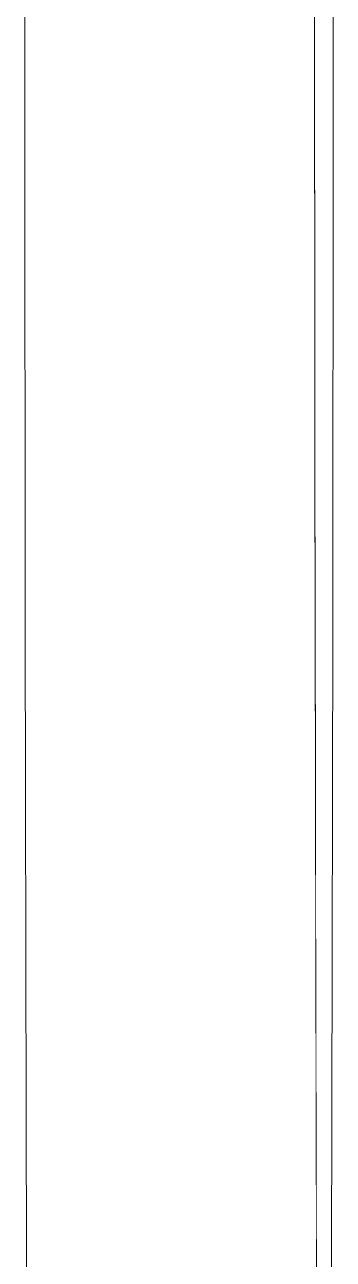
# Model space of a CAD drawing. Header units: metres. Extents: x -0.7 to 10.5, y -2 to 12.8.
# Drawn here: x 6.4365 to 6.4504, y 1.9889 to 2.0442 of the extents above; entities that cross this region are included whole.
import ezdxf

# ---------------------------------------------------------------- set-up
doc = ezdxf.new("R2010")
doc.units = ezdxf.units.M
doc.header["$MEASUREMENT"] = 0
doc.linetypes.add('Xref_Alzado 1$0$Wipeout_Contour', pattern=[1000, 0, -1000])
doc.layers.add('Xref_Alzado 1$0$Interior - Mobiliario', color=7, linetype='Continuous')
doc.layers.add('Xref_Alzado 1$0$Interior - Mobiliario _Pen_No__81', color=7, linetype='Continuous', lineweight=13, true_color=0x6a6a6a)

# ---------------------------------------------------------------- blocks, each defined once
blk = doc.blocks.new('Xref_Alzado 1$0$Section Element_140')
at = {"color": 254, "linetype": 'Xref_Alzado 1$0$Wipeout_Contour', "lineweight": 0, "ltscale": 47186.961745}
blk.add_wipeout([(-11598.033, -2151.316), (-11598.26, -2151.535), (-11598.256, -2159.715), (-11598.029, -2159.386)], dxfattribs=at).dxf.layer = 'Xref_Alzado 1$0$Interior - Mobiliario'
at = {"color": 254, "linetype": 'Xref_Alzado 1$0$Wipeout_Contour', "lineweight": 0, "ltscale": 47188.889146}
blk.add_wipeout([(-11598.26, -2151.535), (-11598.915, -2151.74), (-11598.91, -2160.021), (-11598.256, -2159.715)], dxfattribs=at).dxf.layer = 'Xref_Alzado 1$0$Interior - Mobiliario'
at = {"color": 254, "linetype": 'Xref_Alzado 1$0$Wipeout_Contour', "lineweight": 0, "ltscale": 47192.390227}
blk.add_wipeout([(-11598.915, -2151.74), (-11599.952, -2151.916), (-11599.948, -2160.283), (-11598.91, -2160.021)], dxfattribs=at).dxf.layer = 'Xref_Alzado 1$0$Interior - Mobiliario'
at = {"color": 254, "linetype": 'Xref_Alzado 1$0$Wipeout_Contour', "lineweight": 0, "ltscale": 47192.850769}
blk.add_wipeout([(-11598.029, -2159.386), (-11598.256, -2159.715), (-11598.249, -2167.788), (-11598.022, -2167.352)], dxfattribs=at).dxf.layer = 'Xref_Alzado 1$0$Interior - Mobiliario'
at = {"color": 254, "linetype": 'Xref_Alzado 1$0$Wipeout_Contour', "lineweight": 0, "ltscale": 47197.226269}
blk.add_wipeout([(-11599.952, -2151.916), (-11601.302, -2152.051), (-11601.297, -2160.485), (-11599.948, -2160.283)], dxfattribs=at).dxf.layer = 'Xref_Alzado 1$0$Interior - Mobiliario'
at = {"color": 254, "linetype": 'Xref_Alzado 1$0$Wipeout_Contour', "lineweight": 0, "ltscale": 47194.85481}
blk.add_wipeout([(-11598.256, -2159.715), (-11598.91, -2160.021), (-11598.904, -2168.194), (-11598.249, -2167.788)], dxfattribs=at).dxf.layer = 'Xref_Alzado 1$0$Interior - Mobiliario'
at = {"color": 254, "linetype": 'Xref_Alzado 1$0$Wipeout_Contour', "lineweight": 0, "ltscale": 47203.067695}
blk.add_wipeout([(-11601.302, -2152.051), (-11602.872, -2152.136), (-11602.867, -2160.612), (-11601.297, -2160.485)], dxfattribs=at).dxf.layer = 'Xref_Alzado 1$0$Interior - Mobiliario'
at = {"color": 254, "linetype": 'Xref_Alzado 1$0$Wipeout_Contour', "lineweight": 0, "ltscale": 47198.424434}
blk.add_wipeout([(-11598.91, -2160.021), (-11599.948, -2160.283), (-11599.941, -2168.543), (-11598.904, -2168.194)], dxfattribs=at).dxf.layer = 'Xref_Alzado 1$0$Interior - Mobiliario'
at = {"color": 254, "linetype": 'Xref_Alzado 1$0$Wipeout_Contour', "lineweight": 0, "ltscale": 47198.664056}
blk.add_wipeout([(-11598.022, -2167.352), (-11598.249, -2167.788), (-11598.241, -2175.721), (-11598.014, -2175.18)], dxfattribs=at).dxf.layer = 'Xref_Alzado 1$0$Interior - Mobiliario'
at = {"color": 254, "linetype": 'Xref_Alzado 1$0$Wipeout_Contour', "lineweight": 0, "ltscale": 47209.516436}
blk.add_wipeout([(-11602.872, -2152.136), (-11604.555, -2152.165), (-11604.55, -2160.655), (-11602.867, -2160.612)], dxfattribs=at).dxf.layer = 'Xref_Alzado 1$0$Interior - Mobiliario'
at = {"color": 254, "linetype": 'Xref_Alzado 1$0$Wipeout_Contour', "lineweight": 0, "ltscale": 47203.316194}
blk.add_wipeout([(-11599.948, -2160.283), (-11601.297, -2160.485), (-11601.291, -2168.81), (-11599.941, -2168.543)], dxfattribs=at).dxf.layer = 'Xref_Alzado 1$0$Interior - Mobiliario'
at = {"color": 254, "linetype": 'Xref_Alzado 1$0$Wipeout_Contour', "lineweight": 0, "ltscale": 47200.744024}
blk.add_wipeout([(-11598.249, -2167.788), (-11598.904, -2168.194), (-11598.895, -2176.225), (-11598.241, -2175.721)], dxfattribs=at).dxf.layer = 'Xref_Alzado 1$0$Interior - Mobiliario'
at = {"color": 254, "linetype": 'Xref_Alzado 1$0$Wipeout_Contour', "lineweight": 0, "ltscale": 47216.132428}
blk.add_wipeout([(-11604.555, -2152.165), (-11606.237, -2152.136), (-11606.232, -2160.612), (-11604.55, -2160.655)], dxfattribs=at).dxf.layer = 'Xref_Alzado 1$0$Interior - Mobiliario'
at = {"color": 254, "linetype": 'Xref_Alzado 1$0$Wipeout_Contour', "lineweight": 0, "ltscale": 47209.196704}
blk.add_wipeout([(-11601.297, -2160.485), (-11602.867, -2160.612), (-11602.861, -2168.978), (-11601.291, -2168.81)], dxfattribs=at).dxf.layer = 'Xref_Alzado 1$0$Interior - Mobiliario'
at = {"color": 254, "linetype": 'Xref_Alzado 1$0$Wipeout_Contour', "lineweight": 0, "ltscale": 47204.381557}
blk.add_wipeout([(-11598.904, -2168.194), (-11599.941, -2168.543), (-11599.933, -2176.658), (-11598.895, -2176.225)], dxfattribs=at).dxf.layer = 'Xref_Alzado 1$0$Interior - Mobiliario'
at = {"color": 254, "linetype": 'Xref_Alzado 1$0$Wipeout_Contour', "lineweight": 0, "ltscale": 47204.375623}
blk.add_wipeout([(-11598.014, -2175.18), (-11598.241, -2175.721), (-11598.231, -2183.48), (-11598.004, -2182.835)], dxfattribs=at).dxf.layer = 'Xref_Alzado 1$0$Interior - Mobiliario'
at = {"color": 254, "linetype": 'Xref_Alzado 1$0$Wipeout_Contour', "lineweight": 0, "ltscale": 47222.46482}
blk.add_wipeout([(-11606.237, -2152.136), (-11607.802, -2152.051), (-11607.797, -2160.485), (-11606.232, -2160.612)], dxfattribs=at).dxf.layer = 'Xref_Alzado 1$0$Interior - Mobiliario'
at = {"color": 254, "linetype": 'Xref_Alzado 1$0$Wipeout_Contour', "lineweight": 0, "ltscale": 47215.665226}
blk.add_wipeout([(-11602.867, -2160.612), (-11604.55, -2160.655), (-11604.544, -2169.036), (-11602.861, -2168.978)], dxfattribs=at).dxf.layer = 'Xref_Alzado 1$0$Interior - Mobiliario'
at = {"color": 254, "linetype": 'Xref_Alzado 1$0$Wipeout_Contour', "lineweight": 0, "ltscale": 47209.328524}
blk.add_wipeout([(-11599.941, -2168.543), (-11601.291, -2168.81), (-11601.282, -2176.99), (-11599.933, -2176.658)], dxfattribs=at).dxf.layer = 'Xref_Alzado 1$0$Interior - Mobiliario'
at = {"color": 254, "linetype": 'Xref_Alzado 1$0$Wipeout_Contour', "lineweight": 0, "ltscale": 47206.530449}
blk.add_wipeout([(-11598.241, -2175.721), (-11598.895, -2176.225), (-11598.885, -2184.08), (-11598.231, -2183.48)], dxfattribs=at).dxf.layer = 'Xref_Alzado 1$0$Interior - Mobiliario'
at = {"color": 254, "linetype": 'Xref_Alzado 1$0$Wipeout_Contour', "lineweight": 0, "ltscale": 47228.082696}
blk.add_wipeout([(-11607.802, -2152.051), (-11609.145, -2151.916), (-11609.14, -2160.283), (-11607.797, -2160.485)], dxfattribs=at).dxf.layer = 'Xref_Alzado 1$0$Interior - Mobiliario'
at = {"color": 254, "linetype": 'Xref_Alzado 1$0$Wipeout_Contour', "lineweight": 0, "ltscale": 47222.28035}
blk.add_wipeout([(-11604.55, -2160.655), (-11606.232, -2160.612), (-11606.225, -2168.978), (-11604.544, -2169.036)], dxfattribs=at).dxf.layer = 'Xref_Alzado 1$0$Interior - Mobiliario'
at = {"color": 254, "linetype": 'Xref_Alzado 1$0$Wipeout_Contour', "lineweight": 0, "ltscale": 47215.247762}
blk.add_wipeout([(-11601.291, -2168.81), (-11602.861, -2168.978), (-11602.852, -2177.199), (-11601.282, -2176.99)], dxfattribs=at).dxf.layer = 'Xref_Alzado 1$0$Interior - Mobiliario'
at = {"color": 254, "linetype": 'Xref_Alzado 1$0$Wipeout_Contour', "lineweight": 0, "ltscale": 47210.23494}
blk.add_wipeout([(-11598.895, -2176.225), (-11599.933, -2176.658), (-11599.923, -2184.595), (-11598.885, -2184.08)], dxfattribs=at).dxf.layer = 'Xref_Alzado 1$0$Interior - Mobiliario'
at = {"color": 254, "linetype": 'Xref_Alzado 1$0$Wipeout_Contour', "lineweight": 0, "ltscale": 47209.959685}
blk.add_wipeout([(-11598.004, -2182.835), (-11598.231, -2183.48), (-11598.219, -2191.031), (-11597.993, -2190.286)], dxfattribs=at).dxf.layer = 'Xref_Alzado 1$0$Interior - Mobiliario'
at = {"color": 254, "linetype": 'Xref_Alzado 1$0$Wipeout_Contour', "lineweight": 0, "ltscale": 47232.603202}
blk.add_wipeout([(-11609.145, -2151.916), (-11610.173, -2151.74), (-11610.169, -2160.021), (-11609.14, -2160.283)], dxfattribs=at).dxf.layer = 'Xref_Alzado 1$0$Interior - Mobiliario'
at = {"color": 254, "linetype": 'Xref_Alzado 1$0$Wipeout_Contour', "lineweight": 0, "ltscale": 47228.591292}
blk.add_wipeout([(-11606.232, -2160.612), (-11607.797, -2160.485), (-11607.791, -2168.81), (-11606.225, -2168.978)], dxfattribs=at).dxf.layer = 'Xref_Alzado 1$0$Interior - Mobiliario'
at = {"color": 254, "linetype": 'Xref_Alzado 1$0$Wipeout_Contour', "lineweight": 0, "ltscale": 47221.735888}
blk.add_wipeout([(-11602.861, -2168.978), (-11604.544, -2169.036), (-11604.535, -2177.27), (-11602.852, -2177.199)], dxfattribs=at).dxf.layer = 'Xref_Alzado 1$0$Interior - Mobiliario'
at = {"color": 254, "linetype": 'Xref_Alzado 1$0$Wipeout_Contour', "lineweight": 0, "ltscale": 47215.236346}
blk.add_wipeout([(-11599.933, -2176.658), (-11601.282, -2176.99), (-11601.272, -2184.991), (-11599.923, -2184.595)], dxfattribs=at).dxf.layer = 'Xref_Alzado 1$0$Interior - Mobiliario'
at = {"color": 254, "linetype": 'Xref_Alzado 1$0$Wipeout_Contour', "lineweight": 0, "ltscale": 47212.187947}
blk.add_wipeout([(-11598.231, -2183.48), (-11598.885, -2184.08), (-11598.874, -2191.724), (-11598.219, -2191.031)], dxfattribs=at).dxf.layer = 'Xref_Alzado 1$0$Interior - Mobiliario'
at = {"color": 254, "linetype": 'Xref_Alzado 1$0$Wipeout_Contour', "lineweight": 0, "ltscale": 47235.718252}
blk.add_wipeout([(-11610.173, -2151.74), (-11610.817, -2151.535), (-11610.813, -2159.715), (-11610.169, -2160.021)], dxfattribs=at).dxf.layer = 'Xref_Alzado 1$0$Interior - Mobiliario'
at = {"color": 254, "linetype": 'Xref_Alzado 1$0$Wipeout_Contour', "lineweight": 0, "ltscale": 47234.168609}
blk.add_wipeout([(-11607.797, -2160.485), (-11609.14, -2160.283), (-11609.133, -2168.543), (-11607.791, -2168.81)], dxfattribs=at).dxf.layer = 'Xref_Alzado 1$0$Interior - Mobiliario'
at = {"color": 254, "linetype": 'Xref_Alzado 1$0$Wipeout_Contour', "lineweight": 0, "ltscale": 47228.350154}
blk.add_wipeout([(-11604.544, -2169.036), (-11606.225, -2168.978), (-11606.217, -2177.199), (-11604.535, -2177.27)], dxfattribs=at).dxf.layer = 'Xref_Alzado 1$0$Interior - Mobiliario'
at = {"color": 254, "linetype": 'Xref_Alzado 1$0$Wipeout_Contour', "lineweight": 0, "ltscale": 47221.193776}
blk.add_wipeout([(-11601.282, -2176.99), (-11602.852, -2177.199), (-11602.842, -2185.239), (-11601.272, -2184.991)], dxfattribs=at).dxf.layer = 'Xref_Alzado 1$0$Interior - Mobiliario'
at = {"color": 254, "linetype": 'Xref_Alzado 1$0$Wipeout_Contour', "lineweight": 0, "ltscale": 47215.958128}
blk.add_wipeout([(-11598.885, -2184.08), (-11599.923, -2184.595), (-11599.911, -2192.32), (-11598.874, -2191.724)], dxfattribs=at).dxf.layer = 'Xref_Alzado 1$0$Interior - Mobiliario'
at = {"color": 254, "linetype": 'Xref_Alzado 1$0$Wipeout_Contour', "lineweight": 0, "ltscale": 47215.390791}
blk.add_wipeout([(-11597.993, -2190.286), (-11598.219, -2191.031), (-11598.206, -2198.342), (-11597.98, -2197.5)], dxfattribs=at).dxf.layer = 'Xref_Alzado 1$0$Interior - Mobiliario'
at = {"color": 254, "linetype": 'Xref_Alzado 1$0$Wipeout_Contour', "lineweight": 0, "ltscale": 47237.21542}
blk.add_wipeout([(-11610.817, -2151.535), (-11611.033, -2151.316), (-11611.028, -2159.386), (-11610.813, -2159.715)], dxfattribs=at).dxf.layer = 'Xref_Alzado 1$0$Interior - Mobiliario'
at = {"color": 254, "linetype": 'Xref_Alzado 1$0$Wipeout_Contour', "lineweight": 0, "ltscale": 47238.632219}
blk.add_wipeout([(-11609.14, -2160.283), (-11610.169, -2160.021), (-11610.162, -2168.194), (-11609.133, -2168.543)], dxfattribs=at).dxf.layer = 'Xref_Alzado 1$0$Interior - Mobiliario'
at = {"color": 254, "linetype": 'Xref_Alzado 1$0$Wipeout_Contour', "lineweight": 0, "ltscale": 47234.639844}
blk.add_wipeout([(-11606.225, -2168.978), (-11607.791, -2168.81), (-11607.782, -2176.99), (-11606.217, -2177.199)], dxfattribs=at).dxf.layer = 'Xref_Alzado 1$0$Interior - Mobiliario'
at = {"color": 254, "linetype": 'Xref_Alzado 1$0$Wipeout_Contour', "lineweight": 0, "ltscale": 47227.701236}
blk.add_wipeout([(-11602.852, -2177.199), (-11604.535, -2177.27), (-11604.525, -2185.324), (-11602.842, -2185.239)], dxfattribs=at).dxf.layer = 'Xref_Alzado 1$0$Interior - Mobiliario'
at = {"color": 254, "linetype": 'Xref_Alzado 1$0$Wipeout_Contour', "lineweight": 0, "ltscale": 47221.012945}
blk.add_wipeout([(-11599.923, -2184.595), (-11601.272, -2184.991), (-11601.26, -2192.777), (-11599.911, -2192.32)], dxfattribs=at).dxf.layer = 'Xref_Alzado 1$0$Interior - Mobiliario'
at = {"color": 254, "linetype": 'Xref_Alzado 1$0$Wipeout_Contour', "lineweight": 0, "ltscale": 47217.690712}
blk.add_wipeout([(-11598.874, -2191.724), (-11598.86, -2199.126), (-11598.206, -2198.342), (-11598.219, -2191.031)], dxfattribs=at).dxf.layer = 'Xref_Alzado 1$0$Interior - Mobiliario'
at = {"color": 254, "linetype": 'Xref_Alzado 1$0$Wipeout_Contour', "lineweight": 0, "ltscale": 47241.677916}
blk.add_wipeout([(-11610.169, -2160.021), (-11610.813, -2159.715), (-11610.806, -2167.788), (-11610.162, -2168.194)], dxfattribs=at).dxf.layer = 'Xref_Alzado 1$0$Interior - Mobiliario'
at = {"color": 254, "linetype": 'Xref_Alzado 1$0$Wipeout_Contour', "lineweight": 0, "ltscale": 47240.176973}
blk.add_wipeout([(-11607.791, -2168.81), (-11609.133, -2168.543), (-11609.125, -2176.658), (-11607.782, -2176.99)], dxfattribs=at).dxf.layer = 'Xref_Alzado 1$0$Interior - Mobiliario'
at = {"color": 254, "linetype": 'Xref_Alzado 1$0$Wipeout_Contour', "lineweight": 0, "ltscale": 47234.314659}
blk.add_wipeout([(-11604.535, -2177.27), (-11606.217, -2177.199), (-11606.206, -2185.239), (-11604.525, -2185.324)], dxfattribs=at).dxf.layer = 'Xref_Alzado 1$0$Interior - Mobiliario'
at = {"color": 254, "linetype": 'Xref_Alzado 1$0$Wipeout_Contour', "lineweight": 0, "ltscale": 47227.007849}
blk.add_wipeout([(-11601.272, -2184.991), (-11602.842, -2185.239), (-11602.83, -2193.064), (-11601.26, -2192.777)], dxfattribs=at).dxf.layer = 'Xref_Alzado 1$0$Interior - Mobiliario'
at = {"color": 254, "linetype": 'Xref_Alzado 1$0$Wipeout_Contour', "lineweight": 0, "ltscale": 47221.524997}
blk.add_wipeout([(-11598.874, -2191.724), (-11599.911, -2192.32), (-11599.897, -2199.799), (-11598.86, -2199.126)], dxfattribs=at).dxf.layer = 'Xref_Alzado 1$0$Interior - Mobiliario'
at = {"color": 254, "linetype": 'Xref_Alzado 1$0$Wipeout_Contour', "lineweight": 0, "ltscale": 47220.643961}
blk.add_wipeout([(-11597.98, -2197.5), (-11598.206, -2198.342), (-11598.191, -2205.381), (-11597.965, -2204.446)], dxfattribs=at).dxf.layer = 'Xref_Alzado 1$0$Interior - Mobiliario'
at = {"color": 254, "linetype": 'Xref_Alzado 1$0$Wipeout_Contour', "lineweight": 0, "ltscale": 47243.097952}
blk.add_wipeout([(-11610.813, -2159.715), (-11611.028, -2159.386), (-11611.022, -2167.352), (-11610.806, -2167.788)], dxfattribs=at).dxf.layer = 'Xref_Alzado 1$0$Interior - Mobiliario'
at = {"color": 254, "linetype": 'Xref_Alzado 1$0$Wipeout_Contour', "lineweight": 0, "ltscale": 47244.584213}
blk.add_wipeout([(-11609.133, -2168.543), (-11610.162, -2168.194), (-11610.154, -2176.225), (-11609.125, -2176.658)], dxfattribs=at).dxf.layer = 'Xref_Alzado 1$0$Interior - Mobiliario'
at = {"color": 254, "linetype": 'Xref_Alzado 1$0$Wipeout_Contour', "lineweight": 0, "ltscale": 47240.583392}
blk.add_wipeout([(-11606.217, -2177.199), (-11607.782, -2176.99), (-11607.772, -2184.991), (-11606.206, -2185.239)], dxfattribs=at).dxf.layer = 'Xref_Alzado 1$0$Interior - Mobiliario'
at = {"color": 254, "linetype": 'Xref_Alzado 1$0$Wipeout_Contour', "lineweight": 0, "ltscale": 47233.534281}
blk.add_wipeout([(-11602.842, -2185.239), (-11604.525, -2185.324), (-11604.513, -2193.163), (-11602.83, -2193.064)], dxfattribs=at).dxf.layer = 'Xref_Alzado 1$0$Interior - Mobiliario'
at = {"color": 254, "linetype": 'Xref_Alzado 1$0$Wipeout_Contour', "lineweight": 0, "ltscale": 47226.63194}
blk.add_wipeout([(-11599.911, -2192.32), (-11601.26, -2192.777), (-11601.246, -2200.316), (-11599.897, -2199.799)], dxfattribs=at).dxf.layer = 'Xref_Alzado 1$0$Interior - Mobiliario'
at = {"color": 254, "linetype": 'Xref_Alzado 1$0$Wipeout_Contour', "lineweight": 0, "ltscale": 47223.013411}
blk.add_wipeout([(-11598.206, -2198.342), (-11598.86, -2199.126), (-11598.845, -2206.253), (-11598.191, -2205.381)], dxfattribs=at).dxf.layer = 'Xref_Alzado 1$0$Interior - Mobiliario'
at = {"layer": 'Xref_Alzado 1$0$Interior - Mobiliario _Pen_No__81', "color": 251, "linetype": 'Continuous', "lineweight": 13, "true_color": 0x6a6a6a}
blk.add_line((-11611.033, -2151.316), (-11611.028, -2159.386), dxfattribs=at)
at = {"color": 254, "linetype": 'Xref_Alzado 1$0$Wipeout_Contour', "lineweight": 0, "ltscale": 47247.5612}
blk.add_wipeout([(-11610.162, -2168.194), (-11610.806, -2167.788), (-11610.798, -2175.721), (-11610.154, -2176.225)], dxfattribs=at).dxf.layer = 'Xref_Alzado 1$0$Interior - Mobiliario'
at = {"color": 254, "linetype": 'Xref_Alzado 1$0$Wipeout_Contour', "lineweight": 0, "ltscale": 47246.080895}
blk.add_wipeout([(-11607.782, -2176.99), (-11609.125, -2176.658), (-11609.115, -2184.595), (-11607.772, -2184.991)], dxfattribs=at).dxf.layer = 'Xref_Alzado 1$0$Interior - Mobiliario'
at = {"color": 254, "linetype": 'Xref_Alzado 1$0$Wipeout_Contour', "lineweight": 0, "ltscale": 47240.146878}
blk.add_wipeout([(-11604.525, -2185.324), (-11606.206, -2185.239), (-11606.194, -2193.064), (-11604.513, -2193.163)], dxfattribs=at).dxf.layer = 'Xref_Alzado 1$0$Interior - Mobiliario'
at = {"color": 254, "linetype": 'Xref_Alzado 1$0$Wipeout_Contour', "lineweight": 0, "ltscale": 47232.663417}
blk.add_wipeout([(-11601.26, -2192.777), (-11602.83, -2193.064), (-11602.816, -2200.641), (-11601.246, -2200.316)], dxfattribs=at).dxf.layer = 'Xref_Alzado 1$0$Interior - Mobiliario'
at = {"color": 254, "linetype": 'Xref_Alzado 1$0$Wipeout_Contour', "lineweight": 0, "ltscale": 47226.909899}
blk.add_wipeout([(-11598.86, -2199.126), (-11599.897, -2199.799), (-11599.882, -2207.001), (-11598.845, -2206.253)], dxfattribs=at).dxf.layer = 'Xref_Alzado 1$0$Interior - Mobiliario'
at = {"color": 254, "linetype": 'Xref_Alzado 1$0$Wipeout_Contour', "lineweight": 0, "ltscale": 47225.694819}
blk.add_wipeout([(-11597.965, -2204.446), (-11598.191, -2205.381), (-11598.175, -2212.12), (-11597.949, -2211.095)], dxfattribs=at).dxf.layer = 'Xref_Alzado 1$0$Interior - Mobiliario'
at = {"color": 254, "linetype": 'Xref_Alzado 1$0$Wipeout_Contour', "lineweight": 0, "ltscale": 47248.904829}
blk.add_wipeout([(-11610.806, -2167.788), (-11611.022, -2167.352), (-11611.014, -2175.18), (-11610.798, -2175.721)], dxfattribs=at).dxf.layer = 'Xref_Alzado 1$0$Interior - Mobiliario'
at = {"color": 254, "linetype": 'Xref_Alzado 1$0$Wipeout_Contour', "lineweight": 0, "ltscale": 47250.432552}
blk.add_wipeout([(-11609.125, -2176.658), (-11610.154, -2176.225), (-11610.144, -2184.08), (-11609.115, -2184.595)], dxfattribs=at).dxf.layer = 'Xref_Alzado 1$0$Interior - Mobiliario'
at = {"color": 254, "linetype": 'Xref_Alzado 1$0$Wipeout_Contour', "lineweight": 0, "ltscale": 47246.395051}
blk.add_wipeout([(-11606.206, -2185.239), (-11607.772, -2184.991), (-11607.76, -2192.777), (-11606.194, -2193.064)], dxfattribs=at).dxf.layer = 'Xref_Alzado 1$0$Interior - Mobiliario'
at = {"color": 254, "linetype": 'Xref_Alzado 1$0$Wipeout_Contour', "lineweight": 0, "ltscale": 47239.208366}
blk.add_wipeout([(-11602.83, -2193.064), (-11604.513, -2193.163), (-11604.499, -2200.752), (-11602.816, -2200.641)], dxfattribs=at).dxf.layer = 'Xref_Alzado 1$0$Interior - Mobiliario'
at = {"color": 254, "linetype": 'Xref_Alzado 1$0$Wipeout_Contour', "lineweight": 0, "ltscale": 47232.067425}
blk.add_wipeout([(-11599.897, -2199.799), (-11601.246, -2200.316), (-11601.231, -2207.575), (-11599.882, -2207.001)], dxfattribs=at).dxf.layer = 'Xref_Alzado 1$0$Interior - Mobiliario'
at = {"color": 254, "linetype": 'Xref_Alzado 1$0$Wipeout_Contour', "lineweight": 0, "ltscale": 47228.131321}
blk.add_wipeout([(-11598.191, -2205.381), (-11598.845, -2206.253), (-11598.828, -2213.075), (-11598.175, -2212.12)], dxfattribs=at).dxf.layer = 'Xref_Alzado 1$0$Interior - Mobiliario'
at = {"layer": 'Xref_Alzado 1$0$Interior - Mobiliario _Pen_No__81', "color": 251, "linetype": 'Continuous', "lineweight": 13, "true_color": 0x6a6a6a}
blk.add_line((-11611.028, -2159.386), (-11611.022, -2167.352), dxfattribs=at)
at = {"color": 254, "linetype": 'Xref_Alzado 1$0$Wipeout_Contour', "lineweight": 0, "ltscale": 47253.341793}
blk.add_wipeout([(-11610.154, -2176.225), (-11610.798, -2175.721), (-11610.788, -2183.48), (-11610.144, -2184.08)], dxfattribs=at).dxf.layer = 'Xref_Alzado 1$0$Interior - Mobiliario'
at = {"color": 254, "linetype": 'Xref_Alzado 1$0$Wipeout_Contour', "lineweight": 0, "ltscale": 47251.853676}
blk.add_wipeout([(-11607.772, -2184.991), (-11609.115, -2184.595), (-11609.103, -2192.32), (-11607.76, -2192.777)], dxfattribs=at).dxf.layer = 'Xref_Alzado 1$0$Interior - Mobiliario'
at = {"color": 254, "linetype": 'Xref_Alzado 1$0$Wipeout_Contour', "lineweight": 0, "ltscale": 47245.820159}
blk.add_wipeout([(-11604.513, -2193.163), (-11606.194, -2193.064), (-11606.18, -2200.641), (-11604.499, -2200.752)], dxfattribs=at).dxf.layer = 'Xref_Alzado 1$0$Interior - Mobiliario'
at = {"color": 254, "linetype": 'Xref_Alzado 1$0$Wipeout_Contour', "lineweight": 0, "ltscale": 47238.134394}
blk.add_wipeout([(-11601.246, -2200.316), (-11602.816, -2200.641), (-11602.8, -2207.936), (-11601.231, -2207.575)], dxfattribs=at).dxf.layer = 'Xref_Alzado 1$0$Interior - Mobiliario'
at = {"color": 254, "linetype": 'Xref_Alzado 1$0$Wipeout_Contour', "lineweight": 0, "ltscale": 47232.087799}
blk.add_wipeout([(-11598.845, -2206.253), (-11599.882, -2207.001), (-11599.865, -2213.895), (-11598.828, -2213.075)], dxfattribs=at).dxf.layer = 'Xref_Alzado 1$0$Interior - Mobiliario'
at = {"color": 254, "linetype": 'Xref_Alzado 1$0$Wipeout_Contour', "lineweight": 0, "ltscale": 59034.088215}
blk.add_wipeout([(-11597.953, -2209.406), (-11597.949, -2211.095), (-11597.936, -2215.642), (-11597.515, -2216.308), (-11597.498, -2210.071)], dxfattribs=at).dxf.layer = 'Xref_Alzado 1$0$Interior - Mobiliario'
at = {"layer": 'Xref_Alzado 1$0$Interior - Mobiliario _Pen_No__81', "color": 251, "linetype": 'Continuous', "lineweight": 13, "true_color": 0x6a6a6a}
blk.add_line((-11597.949, -2211.095), (-11597.931, -2217.418), dxfattribs=at)
at = {"color": 254, "linetype": 'Xref_Alzado 1$0$Wipeout_Contour', "lineweight": 0, "ltscale": 47254.610093}
blk.add_wipeout([(-11610.798, -2175.721), (-11611.014, -2175.18), (-11611.004, -2182.835), (-11610.788, -2183.48)], dxfattribs=at).dxf.layer = 'Xref_Alzado 1$0$Interior - Mobiliario'
at = {"color": 254, "linetype": 'Xref_Alzado 1$0$Wipeout_Contour', "lineweight": 0, "ltscale": 47256.150801}
blk.add_wipeout([(-11609.115, -2184.595), (-11610.144, -2184.08), (-11610.132, -2191.724), (-11609.103, -2192.32)], dxfattribs=at).dxf.layer = 'Xref_Alzado 1$0$Interior - Mobiliario'
at = {"color": 254, "linetype": 'Xref_Alzado 1$0$Wipeout_Contour', "lineweight": 0, "ltscale": 47252.048268}
blk.add_wipeout([(-11606.194, -2193.064), (-11607.76, -2192.777), (-11607.746, -2200.316), (-11606.18, -2200.641)], dxfattribs=at).dxf.layer = 'Xref_Alzado 1$0$Interior - Mobiliario'
at = {"color": 254, "linetype": 'Xref_Alzado 1$0$Wipeout_Contour', "lineweight": 0, "ltscale": 47244.697316}
blk.add_wipeout([(-11602.816, -2200.641), (-11604.499, -2200.752), (-11604.483, -2208.059), (-11602.8, -2207.936)], dxfattribs=at).dxf.layer = 'Xref_Alzado 1$0$Interior - Mobiliario'
at = {"color": 254, "linetype": 'Xref_Alzado 1$0$Wipeout_Contour', "lineweight": 0, "ltscale": 47237.294112}
blk.add_wipeout([(-11599.882, -2207.001), (-11601.231, -2207.575), (-11601.214, -2214.524), (-11599.865, -2213.895)], dxfattribs=at).dxf.layer = 'Xref_Alzado 1$0$Interior - Mobiliario'
at = {"color": 254, "linetype": 'Xref_Alzado 1$0$Wipeout_Contour', "lineweight": 0, "ltscale": 47227.126894}
blk.add_wipeout([(-11597.498, -2210.071), (-11597.515, -2216.308), (-11597.289, -2217.418), (-11597.272, -2211.095)], dxfattribs=at).dxf.layer = 'Xref_Alzado 1$0$Interior - Mobiliario'
at = {"layer": 'Xref_Alzado 1$0$Interior - Mobiliario _Pen_No__81', "color": 251, "linetype": 'Continuous', "lineweight": 13, "true_color": 0x6a6a6a}
blk.add_line((-11611.022, -2167.352), (-11611.014, -2175.18), dxfattribs=at)
at = {"color": 254, "linetype": 'Xref_Alzado 1$0$Wipeout_Contour', "lineweight": 0, "ltscale": 47258.993582}
blk.add_wipeout([(-11610.788, -2183.48), (-11610.776, -2191.031), (-11610.132, -2191.724), (-11610.144, -2184.08)], dxfattribs=at).dxf.layer = 'Xref_Alzado 1$0$Interior - Mobiliario'
at = {"color": 254, "linetype": 'Xref_Alzado 1$0$Wipeout_Contour', "lineweight": 0, "ltscale": 47257.468953}
blk.add_wipeout([(-11607.76, -2192.777), (-11609.103, -2192.32), (-11609.089, -2199.799), (-11607.746, -2200.316)], dxfattribs=at).dxf.layer = 'Xref_Alzado 1$0$Interior - Mobiliario'
at = {"color": 254, "linetype": 'Xref_Alzado 1$0$Wipeout_Contour', "lineweight": 0, "ltscale": 47251.30833}
blk.add_wipeout([(-11604.499, -2200.752), (-11606.18, -2200.641), (-11606.165, -2207.936), (-11604.483, -2208.059)], dxfattribs=at).dxf.layer = 'Xref_Alzado 1$0$Interior - Mobiliario'
at = {"color": 254, "linetype": 'Xref_Alzado 1$0$Wipeout_Contour', "lineweight": 0, "ltscale": 59028.065953}
blk.add_wipeout([(-11597.968, -2202.863), (-11597.965, -2204.446), (-11597.953, -2209.406), (-11597.498, -2210.071), (-11597.482, -2203.511)], dxfattribs=at).dxf.layer = 'Xref_Alzado 1$0$Interior - Mobiliario'
at = {"color": 254, "linetype": 'Xref_Alzado 1$0$Wipeout_Contour', "lineweight": 0, "ltscale": 47243.395317}
blk.add_wipeout([(-11601.231, -2207.575), (-11602.8, -2207.936), (-11602.783, -2214.919), (-11601.214, -2214.524)], dxfattribs=at).dxf.layer = 'Xref_Alzado 1$0$Interior - Mobiliario'
at = {"layer": 'Xref_Alzado 1$0$Interior - Mobiliario _Pen_No__81', "color": 251, "linetype": 'Continuous', "lineweight": 13, "true_color": 0x6a6a6a}
blk.add_line((-11597.965, -2204.446), (-11597.949, -2211.095), dxfattribs=at)
at = {"color": 254, "linetype": 'Xref_Alzado 1$0$Wipeout_Contour', "lineweight": 0, "ltscale": 47260.18799}
blk.add_wipeout([(-11610.788, -2183.48), (-11611.004, -2182.835), (-11610.993, -2190.286), (-11610.776, -2191.031)], dxfattribs=at).dxf.layer = 'Xref_Alzado 1$0$Interior - Mobiliario'
at = {"color": 254, "linetype": 'Xref_Alzado 1$0$Wipeout_Contour', "lineweight": 0, "ltscale": 47261.712862}
blk.add_wipeout([(-11609.103, -2192.32), (-11610.132, -2191.724), (-11610.118, -2199.126), (-11609.089, -2199.799)], dxfattribs=at).dxf.layer = 'Xref_Alzado 1$0$Interior - Mobiliario'
at = {"color": 254, "linetype": 'Xref_Alzado 1$0$Wipeout_Contour', "lineweight": 0, "ltscale": 47257.516969}
blk.add_wipeout([(-11606.18, -2200.641), (-11607.746, -2200.316), (-11607.731, -2207.575), (-11606.165, -2207.936)], dxfattribs=at).dxf.layer = 'Xref_Alzado 1$0$Interior - Mobiliario'
at = {"color": 254, "linetype": 'Xref_Alzado 1$0$Wipeout_Contour', "lineweight": 0, "ltscale": 47222.235996}
blk.add_wipeout([(-11597.482, -2203.511), (-11597.498, -2210.071), (-11597.272, -2211.095), (-11597.255, -2204.446)], dxfattribs=at).dxf.layer = 'Xref_Alzado 1$0$Interior - Mobiliario'
at = {"color": 254, "linetype": 'Xref_Alzado 1$0$Wipeout_Contour', "lineweight": 0, "ltscale": 47249.975574}
blk.add_wipeout([(-11602.8, -2207.936), (-11604.483, -2208.059), (-11604.466, -2215.054), (-11602.783, -2214.919)], dxfattribs=at).dxf.layer = 'Xref_Alzado 1$0$Interior - Mobiliario'
at = {"layer": 'Xref_Alzado 1$0$Interior - Mobiliario _Pen_No__81', "color": 251, "linetype": 'Continuous', "lineweight": 13, "true_color": 0x6a6a6a}
for p, q in [((-11611.014, -2175.18), (-11611.004, -2182.835)), ((-11597.289, -2217.418), (-11597.272, -2211.095))]:
    blk.add_line(p, q, dxfattribs=at)
at = {"color": 254, "linetype": 'Xref_Alzado 1$0$Wipeout_Contour', "lineweight": 0, "ltscale": 47264.490789}
blk.add_wipeout([(-11610.132, -2191.724), (-11610.776, -2191.031), (-11610.763, -2198.342), (-11610.118, -2199.126)], dxfattribs=at).dxf.layer = 'Xref_Alzado 1$0$Interior - Mobiliario'
at = {"color": 254, "linetype": 'Xref_Alzado 1$0$Wipeout_Contour', "lineweight": 0, "ltscale": 59021.780818}
blk.add_wipeout([(-11597.982, -2196.041), (-11597.98, -2197.5), (-11597.968, -2202.863), (-11597.482, -2203.511), (-11597.467, -2196.658)], dxfattribs=at).dxf.layer = 'Xref_Alzado 1$0$Interior - Mobiliario'
at = {"color": 254, "linetype": 'Xref_Alzado 1$0$Wipeout_Contour', "lineweight": 0, "ltscale": 47262.900836}
blk.add_wipeout([(-11607.746, -2200.316), (-11609.089, -2199.799), (-11609.074, -2207.001), (-11607.731, -2207.575)], dxfattribs=at).dxf.layer = 'Xref_Alzado 1$0$Interior - Mobiliario'
at = {"color": 254, "linetype": 'Xref_Alzado 1$0$Wipeout_Contour', "lineweight": 0, "ltscale": 47256.585837}
blk.add_wipeout([(-11604.483, -2208.059), (-11606.165, -2207.936), (-11606.148, -2214.919), (-11604.466, -2215.054)], dxfattribs=at).dxf.layer = 'Xref_Alzado 1$0$Interior - Mobiliario'
at = {"layer": 'Xref_Alzado 1$0$Interior - Mobiliario _Pen_No__81', "color": 251, "linetype": 'Continuous', "lineweight": 13, "true_color": 0x6a6a6a}
blk.add_line((-11597.98, -2197.5), (-11597.965, -2204.446), dxfattribs=at)
at = {"color": 254, "linetype": 'Xref_Alzado 1$0$Wipeout_Contour', "lineweight": 0, "ltscale": 47265.613097}
blk.add_wipeout([(-11610.776, -2191.031), (-11610.993, -2190.286), (-11610.979, -2197.5), (-11610.763, -2198.342)], dxfattribs=at).dxf.layer = 'Xref_Alzado 1$0$Interior - Mobiliario'
at = {"color": 254, "linetype": 'Xref_Alzado 1$0$Wipeout_Contour', "lineweight": 0, "ltscale": 47217.133558}
blk.add_wipeout([(-11597.482, -2203.511), (-11597.255, -2204.446), (-11597.241, -2197.5), (-11597.467, -2196.658)], dxfattribs=at).dxf.layer = 'Xref_Alzado 1$0$Interior - Mobiliario'
at = {"color": 254, "linetype": 'Xref_Alzado 1$0$Wipeout_Contour', "lineweight": 0, "ltscale": 47267.093106}
blk.add_wipeout([(-11609.089, -2199.799), (-11610.118, -2199.126), (-11610.103, -2206.253), (-11609.074, -2207.001)], dxfattribs=at).dxf.layer = 'Xref_Alzado 1$0$Interior - Mobiliario'
at = {"color": 254, "linetype": 'Xref_Alzado 1$0$Wipeout_Contour', "lineweight": 0, "ltscale": 47262.775698}
blk.add_wipeout([(-11606.165, -2207.936), (-11607.731, -2207.575), (-11607.714, -2214.524), (-11606.148, -2214.919)], dxfattribs=at).dxf.layer = 'Xref_Alzado 1$0$Interior - Mobiliario'
at = {"layer": 'Xref_Alzado 1$0$Interior - Mobiliario _Pen_No__81', "color": 251, "linetype": 'Continuous', "lineweight": 13, "true_color": 0x6a6a6a}
for p, q in [((-11611.004, -2182.835), (-11610.993, -2190.286)), ((-11597.272, -2211.095), (-11597.255, -2204.446))]:
    blk.add_line(p, q, dxfattribs=at)
at = {"color": 254, "linetype": 'Xref_Alzado 1$0$Wipeout_Contour', "lineweight": 0, "ltscale": 47212.811206}
blk.add_wipeout([(-11597.454, -2189.542), (-11597.995, -2188.968), (-11597.982, -2196.041), (-11597.467, -2196.658)], dxfattribs=at).dxf.layer = 'Xref_Alzado 1$0$Interior - Mobiliario'
at = {"color": 254, "linetype": 'Xref_Alzado 1$0$Wipeout_Contour', "lineweight": 0, "ltscale": 47269.808105}
blk.add_wipeout([(-11610.118, -2199.126), (-11610.763, -2198.342), (-11610.748, -2205.381), (-11610.103, -2206.253)], dxfattribs=at).dxf.layer = 'Xref_Alzado 1$0$Interior - Mobiliario'
at = {"color": 254, "linetype": 'Xref_Alzado 1$0$Wipeout_Contour', "lineweight": 0, "ltscale": 47268.124055}
blk.add_wipeout([(-11607.731, -2207.575), (-11609.074, -2207.001), (-11609.057, -2213.895), (-11607.714, -2214.524)], dxfattribs=at).dxf.layer = 'Xref_Alzado 1$0$Interior - Mobiliario'
at = {"layer": 'Xref_Alzado 1$0$Interior - Mobiliario _Pen_No__81', "color": 251, "linetype": 'Continuous', "lineweight": 13, "true_color": 0x6a6a6a}
blk.add_line((-11597.993, -2190.286), (-11597.98, -2197.5), dxfattribs=at)
at = {"color": 254, "linetype": 'Xref_Alzado 1$0$Wipeout_Contour', "lineweight": 0, "ltscale": 47211.843497}
blk.add_wipeout([(-11597.467, -2196.658), (-11597.241, -2197.5), (-11597.227, -2190.286), (-11597.454, -2189.542)], dxfattribs=at).dxf.layer = 'Xref_Alzado 1$0$Interior - Mobiliario'
at = {"color": 254, "linetype": 'Xref_Alzado 1$0$Wipeout_Contour', "lineweight": 0, "ltscale": 47270.860459}
blk.add_wipeout([(-11610.763, -2198.342), (-11610.979, -2197.5), (-11610.965, -2204.446), (-11610.748, -2205.381)], dxfattribs=at).dxf.layer = 'Xref_Alzado 1$0$Interior - Mobiliario'
at = {"color": 254, "linetype": 'Xref_Alzado 1$0$Wipeout_Contour', "lineweight": 0, "ltscale": 47272.266522}
blk.add_wipeout([(-11609.074, -2207.001), (-11610.103, -2206.253), (-11610.086, -2213.075), (-11609.057, -2213.895)], dxfattribs=at).dxf.layer = 'Xref_Alzado 1$0$Interior - Mobiliario'
at = {"layer": 'Xref_Alzado 1$0$Interior - Mobiliario _Pen_No__81', "color": 251, "linetype": 'Continuous', "lineweight": 13, "true_color": 0x6a6a6a}
for p, q in [((-11610.993, -2190.286), (-11610.979, -2197.5)), ((-11597.255, -2204.446), (-11597.241, -2197.5))]:
    blk.add_line(p, q, dxfattribs=at)
at = {"color": 254, "linetype": 'Xref_Alzado 1$0$Wipeout_Contour', "lineweight": 0, "ltscale": 47207.462326}
blk.add_wipeout([(-11598.006, -2181.675), (-11597.995, -2188.968), (-11597.454, -2189.542), (-11597.443, -2182.191)], dxfattribs=at).dxf.layer = 'Xref_Alzado 1$0$Interior - Mobiliario'
at = {"color": 254, "linetype": 'Xref_Alzado 1$0$Wipeout_Contour', "lineweight": 0, "ltscale": 47274.920832}
blk.add_wipeout([(-11610.103, -2206.253), (-11610.748, -2205.381), (-11610.732, -2212.12), (-11610.086, -2213.075)], dxfattribs=at).dxf.layer = 'Xref_Alzado 1$0$Interior - Mobiliario'
at = {"layer": 'Xref_Alzado 1$0$Interior - Mobiliario _Pen_No__81', "color": 251, "linetype": 'Continuous', "lineweight": 13, "true_color": 0x6a6a6a}
blk.add_line((-11598.004, -2182.835), (-11597.993, -2190.286), dxfattribs=at)
at = {"color": 254, "linetype": 'Xref_Alzado 1$0$Wipeout_Contour', "lineweight": 0, "ltscale": 47206.390266}
blk.add_wipeout([(-11597.454, -2189.542), (-11597.227, -2190.286), (-11597.216, -2182.835), (-11597.443, -2182.191)], dxfattribs=at).dxf.layer = 'Xref_Alzado 1$0$Interior - Mobiliario'
at = {"color": 254, "linetype": 'Xref_Alzado 1$0$Wipeout_Contour', "lineweight": 0, "ltscale": 47275.905726}
blk.add_wipeout([(-11610.748, -2205.381), (-11610.965, -2204.446), (-11610.948, -2211.095), (-11610.732, -2212.12)], dxfattribs=at).dxf.layer = 'Xref_Alzado 1$0$Interior - Mobiliario'
at = {"layer": 'Xref_Alzado 1$0$Interior - Mobiliario _Pen_No__81', "color": 251, "linetype": 'Continuous', "lineweight": 13, "true_color": 0x6a6a6a}
for p, q in [((-11597.241, -2197.5), (-11597.227, -2190.286)), ((-11610.979, -2197.5), (-11610.965, -2204.446)), ((-11610.965, -2204.446), (-11610.948, -2211.095)), ((-11610.948, -2211.095), (-11610.931, -2217.418))]:
    blk.add_line(p, q, dxfattribs=at)
at = {"color": 254, "linetype": 'Xref_Alzado 1$0$Wipeout_Contour', "lineweight": 0, "ltscale": 47201.974034}
blk.add_wipeout([(-11597.433, -2174.639), (-11598.015, -2174.19), (-11598.006, -2181.675), (-11597.443, -2182.191)], dxfattribs=at).dxf.layer = 'Xref_Alzado 1$0$Interior - Mobiliario'
at = {"layer": 'Xref_Alzado 1$0$Interior - Mobiliario _Pen_No__81', "color": 251, "linetype": 'Continuous', "lineweight": 13, "true_color": 0x6a6a6a}
blk.add_line((-11598.014, -2175.18), (-11598.004, -2182.835), dxfattribs=at)
at = {"color": 254, "linetype": 'Xref_Alzado 1$0$Wipeout_Contour', "lineweight": 0, "ltscale": 47200.798898}
blk.add_wipeout([(-11597.443, -2182.191), (-11597.216, -2182.835), (-11597.206, -2175.18), (-11597.433, -2174.639)], dxfattribs=at).dxf.layer = 'Xref_Alzado 1$0$Interior - Mobiliario'
at = {"layer": 'Xref_Alzado 1$0$Interior - Mobiliario _Pen_No__81', "color": 251, "linetype": 'Continuous', "lineweight": 13, "true_color": 0x6a6a6a}
blk.add_line((-11597.227, -2190.286), (-11597.216, -2182.835), dxfattribs=at)
at = {"color": 254, "linetype": 'Xref_Alzado 1$0$Wipeout_Contour', "lineweight": 0, "ltscale": 47196.370959}
blk.add_wipeout([(-11598.023, -2166.546), (-11598.015, -2174.19), (-11597.433, -2174.639), (-11597.425, -2166.917)], dxfattribs=at).dxf.layer = 'Xref_Alzado 1$0$Interior - Mobiliario'
at = {"layer": 'Xref_Alzado 1$0$Interior - Mobiliario _Pen_No__81', "color": 251, "linetype": 'Continuous', "lineweight": 13, "true_color": 0x6a6a6a}
blk.add_line((-11598.022, -2167.352), (-11598.014, -2175.18), dxfattribs=at)
at = {"color": 254, "linetype": 'Xref_Alzado 1$0$Wipeout_Contour', "lineweight": 0, "ltscale": 47195.094839}
blk.add_wipeout([(-11597.433, -2174.639), (-11597.206, -2175.18), (-11597.198, -2167.352), (-11597.425, -2166.917)], dxfattribs=at).dxf.layer = 'Xref_Alzado 1$0$Interior - Mobiliario'
at = {"layer": 'Xref_Alzado 1$0$Interior - Mobiliario _Pen_No__81', "color": 251, "linetype": 'Continuous', "lineweight": 13, "true_color": 0x6a6a6a}
blk.add_line((-11597.216, -2182.835), (-11597.206, -2175.18), dxfattribs=at)
at = {"color": 254, "linetype": 'Xref_Alzado 1$0$Wipeout_Contour', "lineweight": 0, "ltscale": 47190.677786}
blk.add_wipeout([(-11598.029, -2158.773), (-11598.023, -2166.546), (-11597.425, -2166.917), (-11597.419, -2159.058)], dxfattribs=at).dxf.layer = 'Xref_Alzado 1$0$Interior - Mobiliario'
at = {"layer": 'Xref_Alzado 1$0$Interior - Mobiliario _Pen_No__81', "color": 251, "linetype": 'Continuous', "lineweight": 13, "true_color": 0x6a6a6a}
blk.add_line((-11598.029, -2159.386), (-11598.022, -2167.352), dxfattribs=at)
at = {"color": 254, "linetype": 'Xref_Alzado 1$0$Wipeout_Contour', "lineweight": 0, "ltscale": 47189.30381}
blk.add_wipeout([(-11597.425, -2166.917), (-11597.198, -2167.352), (-11597.192, -2159.386), (-11597.419, -2159.058)], dxfattribs=at).dxf.layer = 'Xref_Alzado 1$0$Interior - Mobiliario'
at = {"layer": 'Xref_Alzado 1$0$Interior - Mobiliario _Pen_No__81', "color": 251, "linetype": 'Continuous', "lineweight": 13, "true_color": 0x6a6a6a}
blk.add_line((-11597.206, -2175.18), (-11597.198, -2167.352), dxfattribs=at)
at = {"color": 254, "linetype": 'Xref_Alzado 1$0$Wipeout_Contour', "lineweight": 0, "ltscale": 47184.919451}
blk.add_wipeout([(-11598.033, -2150.902), (-11598.029, -2158.773), (-11597.419, -2159.058), (-11597.414, -2151.096)], dxfattribs=at).dxf.layer = 'Xref_Alzado 1$0$Interior - Mobiliario'
at = {"layer": 'Xref_Alzado 1$0$Interior - Mobiliario _Pen_No__81', "color": 251, "linetype": 'Continuous', "lineweight": 13, "true_color": 0x6a6a6a}
blk.add_line((-11598.033, -2151.316), (-11598.029, -2159.386), dxfattribs=at)
at = {"color": 254, "linetype": 'Xref_Alzado 1$0$Wipeout_Contour', "lineweight": 0, "ltscale": 47183.451674}
blk.add_wipeout([(-11597.419, -2159.058), (-11597.192, -2159.386), (-11597.187, -2151.316), (-11597.414, -2151.096)], dxfattribs=at).dxf.layer = 'Xref_Alzado 1$0$Interior - Mobiliario'
at = {"layer": 'Xref_Alzado 1$0$Interior - Mobiliario _Pen_No__81', "color": 251, "linetype": 'Continuous', "lineweight": 13, "true_color": 0x6a6a6a}
for p, q in [((-11597.192, -2159.386), (-11597.187, -2151.316)), ((-11597.198, -2167.352), (-11597.192, -2159.386))]:
    blk.add_line(p, q, dxfattribs=at)
blk = doc.blocks.new('Xref_Alzado 1')
at = {"layer": 'Xref_Alzado 1$0$Interior - Mobiliario', "lineweight": 0, "xscale": 0.001, "yscale": 0.001, "zscale": 0.001}
blk.add_blockref('Xref_Alzado 1$0$Section Element_140', (18.274023, 3.3), dxfattribs=at)

msp = doc.modelspace()

# ---------------------------------------------------------------- block references
msp.add_blockref('Xref_Alzado 1', (-0.226445, 0.9))

doc.saveas('drawing.dxf')
